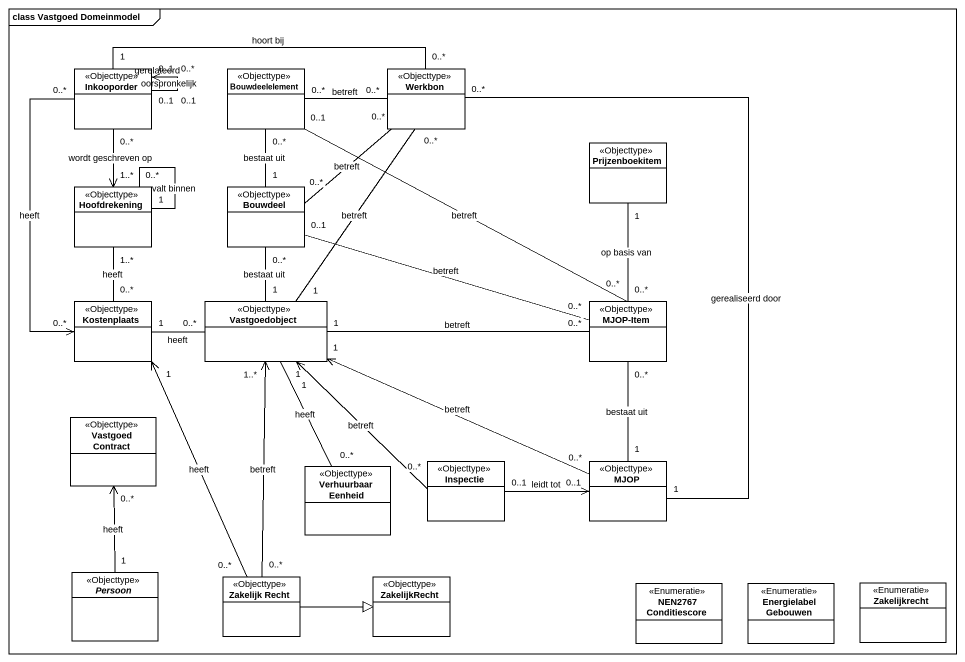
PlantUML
@startuml
mainframe class Vastgoed Domeinmodel
hide circle
hide empty members
class Inkooporder <<Objecttype>>
class Bouwdeelelement <<Objecttype>>
class Werkbon <<Objecttype>>
class Prijzenboekitem <<Objecttype>>
class Hoofdrekening <<Objecttype>>
class Bouwdeel <<Objecttype>>
class Kostenplaats <<Objecttype>>
class Vastgoedobject <<Objecttype>>
class "MJOP-Item" as MJOP_Item <<Objecttype>>
class "Vastgoed Contract" as Vastgoed_Contract <<Objecttype>>
class "Verhuurbaar Eenheid" as Verhuurbaar_Eenheid <<Objecttype>>
class Inspectie <<Objecttype>>
class MJOP <<Objecttype>>
abstract class Persoon <<Objecttype>>
class "Zakelijk Recht" as Zakelijk_Recht <<Objecttype>>
class ZakelijkRecht <<Objecttype>>
enum "NEN2767 Conditiescore" as NEN2767_Conditiescore <<Enumeratie>>
enum "Energielabel Gebouwen" as Energielabel_Gebouwen <<Enumeratie>>
enum Zakelijkrecht <<Enumeratie>>
Inkooporder "0..1" --> "0..1" Inkooporder : oorspronkelijk
Inkooporder "0..1" --> "0..*" Inkooporder : gerelateerd
Inkooporder "1" -right- "0..*" Werkbon : hoort bij
Inkooporder "0..*" --> "1..*" Hoofdrekening : wordt geschreven op
Werkbon "0..*" -left- "0..*" Bouwdeelelement : betreft
Werkbon "0..*" -- "0..*" Bouwdeel : betreft
Werkbon "0..*" -- "1" Vastgoedobject : betreft
Hoofdrekening "1" -- "0..*" Hoofdrekening : valt binnen
Hoofdrekening "1..*" -- "0..*" Kostenplaats : heeft
Bouwdeel "1" -up- "0..*" Bouwdeelelement : bestaat uit
Kostenplaats "0..*" <-up- "0..*" Inkooporder : heeft
Kostenplaats "1" -right- "0..*" Vastgoedobject : heeft
Vastgoedobject "1" -up- "0..*" Bouwdeel : bestaat uit
Vastgoedobject "1" -- "0..*" Verhuurbaar_Eenheid : heeft
Vastgoedobject "1" <-- "0..*" Inspectie : betreft
Vastgoedobject "1..*" <-- "0..*" Zakelijk_Recht : betreft
MJOP_Item "0..*" -up- "0..1" Bouwdeelelement : betreft
MJOP_Item "0..*" -up- "1" Prijzenboekitem : op basis van
MJOP_Item "0..*" -left- "0..1" Bouwdeel : betreft
MJOP_Item "0..*" -left- "1" Vastgoedobject : betreft
Vastgoed_Contract "0..*" <-- "1" Persoon : heeft
Inspectie "0..1" -right-> "0..1" MJOP : leidt tot
MJOP "1" -up- "0..*" Werkbon : gerealiseerd door
MJOP "0..*" -left-> "1" Vastgoedobject : betreft
MJOP "1" -up- "0..*" MJOP_Item : bestaat uit
Zakelijk_Recht "0..*" -up-> "1" Kostenplaats : heeft
Zakelijk_Recht -right-|> ZakelijkRecht
@enduml
